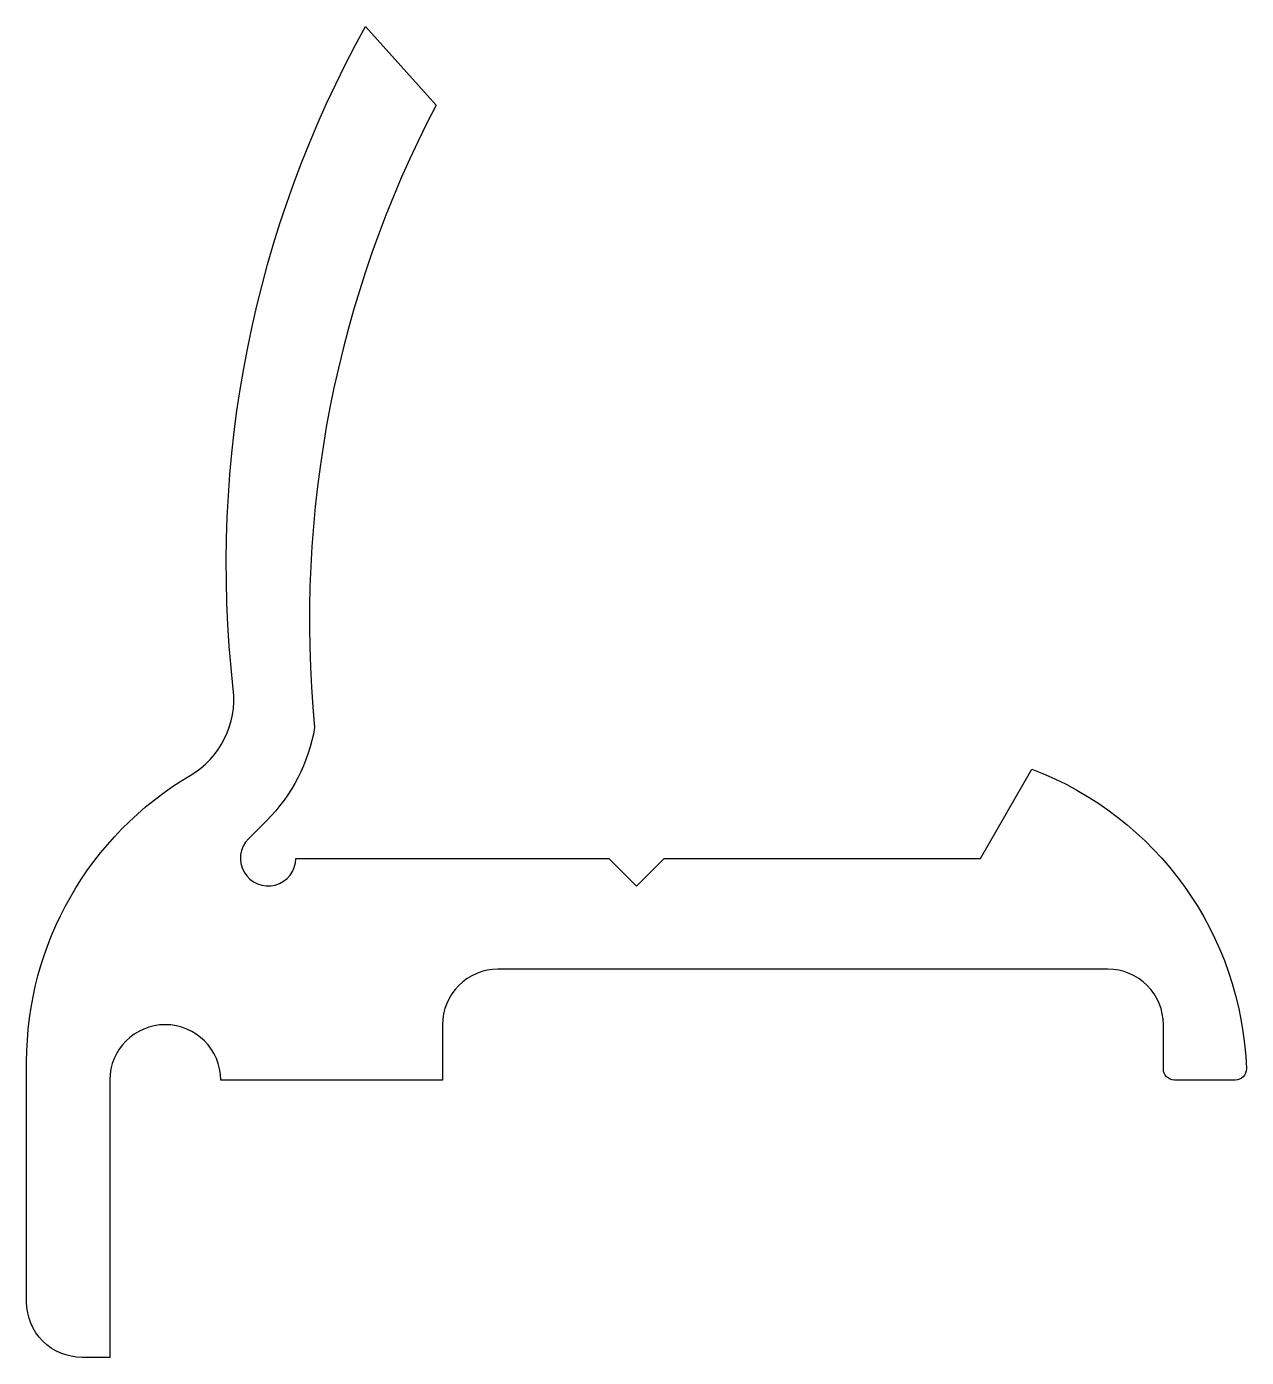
# Model space of a CAD drawing. Extents: x 170.8 to 192.8, y 213.5 to 237.5.
import ezdxf

# ---------------------------------------------------------------- set-up
doc = ezdxf.new("R2010")
doc.units = 0
doc.layers.add('ANA', color=220, linetype='CONTINUOUS')

msp = doc.modelspace()

# ---------------------------------------------------------------- linework, layer by layer
at = {"layer": 'ANA'}
msp.add_lwpolyline([(178.148, 236.067, 0.145982), (175.957, 224.844, -0.156118), (175.092, 223.164), (174.765, 222.837, 1.496606), (175.618, 222.483), (181.263, 222.483), (181.763, 221.983), (182.263, 222.483), (187.963, 222.483), (188.892, 224.093, -0.3021), (192.759, 218.69, -0.424352), (192.559, 218.483), (191.463, 218.483, -0.414214), (191.263, 218.683), (191.263, 219.483, 0.414214), (190.263, 220.483), (179.263, 220.483, 0.414214), (178.263, 219.483), (178.263, 218.483), (174.263, 218.483, 1), (172.263, 218.483), (172.263, 213.483), (171.763, 213.483, -0.414214), (170.763, 214.483), (170.763, 218.811, -0.265373), (173.713, 223.978, 0.295746), (174.49, 225.535, -0.155994), (176.873, 237.483)], format="xyb", close=True, dxfattribs=at)

doc.saveas('drawing.dxf')
